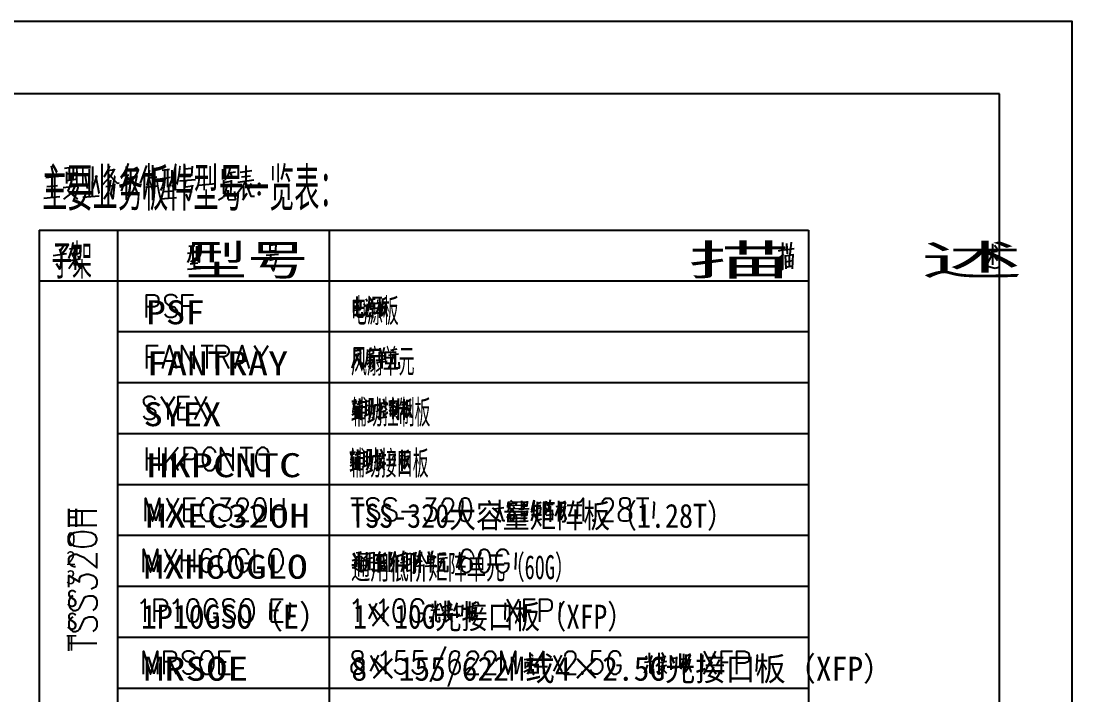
# Model space of a CAD drawing. Header units: metres. Extents: x 17 to 1264, y 17 to 859.
# Drawn here: x 797.7 to 1207.4, y 596 to 858.8 of the extents above; entities that cross this region are included whole.
import ezdxf

# ---------------------------------------------------------------- set-up
doc = ezdxf.new("R2010")
doc.units = ezdxf.units.M
for name, color, linetype in [('LINES', 7, 'Continuous'), ('POLYLINES', 4, 'Continuous'), ('RECTS', 7, 'Continuous'), ('TEXTS', 3, 'Continuous')]:
    doc.layers.add(name, color=color, linetype=linetype)

msp = doc.modelspace()

# ---------------------------------------------------------------- linework, layer by layer
at = {"layer": 'LINES'}
for p, q in [((1179.14, 830.45), (87.76, 830.45)), ((1179.14, 45.22), (1179.14, 830.45)), ((809.42, 802.37), (810.14, 799.49)), ((814.6, 801.5), (819.93, 802.22)), ((815.47, 800.06), (815.47, 795.46)), ((815.47, 799.2), (819.35, 799.63)), ((816.62, 796.75), (816.62, 801.65)), ((818.06, 801.79), (817.91, 796.9)), ((819.5, 800.21), (819.21, 797.04)), ((824.25, 801.07), (824.25, 790.56)), ((825.55, 790.7), (825.69, 802.08)), ((831.59, 800.5), (834.04, 800.93)), ((838.65, 802.08), (838.65, 789.12)), ((840.38, 800.35), (843.11, 801.79)), ((846.57, 802.51), (844.12, 795.6)), ((845.71, 799.63), (845.71, 789.41)), ((849.02, 802.66), (849.02, 788.98)), ((852.76, 800.64), (855.64, 801.07)), ((854.78, 800.93), (854.78, 794.02)), ((856.51, 800.64), (856.51, 795.6)), ((861.4, 802.51), (861.4, 797.76)), ((861.4, 801.22), (864.28, 801.5)), ((864.43, 802.22), (864.14, 798.62)), ((876.23, 801.07), (876.23, 797.04)), ((877.39, 796.75), (877.39, 801.79)), ((878.68, 799.63), (881.27, 800.06)), ((879.26, 799.78), (879.98, 797.62)), ((883.15, 799.92), (887.75, 800.5)), ((885.31, 802.51), (885.31, 796.46)), ((807.4, 797.76), (812.3, 798.34)), ((809.85, 789.98), (809.85, 798.05)), ((819.35, 797.04), (815.47, 796.46)), ((817.34, 796.32), (815.9, 792.43)), ((822.67, 798.34), (823.53, 793.58)), ((825.69, 793.58), (827.42, 798.62)), ((830.73, 794.3), (834.04, 794.88)), ((838.65, 798.19), (836.78, 792.43)), ((839.8, 798.77), (837.21, 798.34)), ((838.65, 796.9), (839.8, 795.17)), ((840.81, 797.9), (842.68, 798.34)), ((847.58, 797.62), (850.6, 798.05)), ((851.9, 797.33), (855.93, 797.9)), ((855.21, 795.02), (855.21, 789.84)), ((859.53, 796.46), (865.72, 797.04)), ((864.43, 798.62), (861.4, 798.34)), ((861.83, 796.61), (861.4, 794.02)), ((867.02, 794.88), (873.64, 795.46)), ((876.67, 796.75), (876.67, 791.42)), ((876.67, 795.89), (879.55, 796.32)), ((879.69, 796.75), (879.4, 791.42)), ((888.47, 796.75), (882.28, 795.89)), ((883.72, 798.05), (887.18, 798.48)), ((887.47, 795.46), (886.31, 793.3)), ((890.49, 795.02), (890.49, 795.17)), ((890.49, 795.02), (890.49, 794.88)), ((811.87, 794.59), (807.83, 794.16)), ((814.17, 793.87), (820.79, 794.74)), ((817.19, 791.57), (814.31, 789.41)), ((815.9, 792.58), (819.79, 789.41)), ((818.63, 794.45), (817.34, 791.57)), ((846.43, 794.02), (851.03, 794.59)), ((853.48, 792.29), (856.94, 792.58)), ((864.43, 794.45), (861.11, 793.87)), ((877.24, 791.57), (876.52, 790.13)), ((877.24, 791.42), (878.11, 794.59)), ((884.15, 789.12), (885.88, 791.71)), ((884.44, 794.45), (884.44, 789.41)), ((890.49, 791.71), (890.49, 791.86)), ((890.49, 791.71), (890.49, 791.57)), ((806.54, 789.7), (812.87, 790.42)), ((821.8, 790.13), (828.14, 790.7)), ((852.04, 789.55), (858.38, 789.98)), ((876.52, 789.98), (874.65, 788.98)), ((804.81, 777.31), (835.34, 777.31)), ((804.81, 777.31), (804.81, 341.86)), ((835.34, 777.31), (924.04, 777.31)), ((835.34, 777.31), (835.34, 757.58)), ((917.85, 777.31), (917.85, 757.58)), ((924.04, 777.31), (1104.76, 777.31)), ((1104.76, 777.31), (1104.76, 341.86)), ((811.29, 771.12), (814.46, 771.55)), ((814.6, 771.84), (813.02, 769.1)), ((817.91, 772.42), (817.48, 769.97)), ((819.35, 770.83), (819.35, 767.38)), ((819.35, 770.11), (820.65, 770.4)), ((820.79, 770.69), (820.65, 768.24)), ((863.13, 770.98), (865.43, 771.26)), ((864.71, 771.26), (864.71, 765.65)), ((866.15, 770.98), (866.15, 766.94)), ((894.67, 772.42), (894.67, 768.67)), ((894.67, 771.41), (896.97, 771.7)), ((897.11, 772.13), (896.97, 769.25)), ((1096.55, 768.1), (1096.27, 772.13)), ((1097.99, 772.56), (1097.42, 767.95)), ((1172.87, 771.12), (1173.88, 769.97)), ((1176.47, 771.98), (1176.47, 763.78)), ((1177.19, 771.41), (1178.2, 770.11)), ((815.47, 768.1), (810.28, 767.23)), ((816.62, 769.97), (818.63, 770.26)), ((818.78, 767.38), (818.78, 761.76)), ((820.79, 768.24), (819.35, 767.95)), ((862.55, 768.24), (865.72, 768.67)), ((865.15, 766.51), (865.15, 762.34)), ((893.23, 767.52), (898.12, 767.95)), ((897.11, 769.25), (894.67, 769.1)), ((895.1, 767.66), (894.67, 765.65)), ((1095.11, 769.54), (1092.95, 769.1)), ((1092.95, 766.08), (1095.11, 767.95)), ((1095.4, 769.54), (1099.15, 770.11)), ((1098.71, 767.66), (1095.55, 767.09)), ((1095.55, 767.52), (1095.83, 762.19)), ((1097.13, 767.38), (1097.13, 763.2)), ((1098.43, 762.19), (1098.71, 767.95)), ((1172.15, 767.52), (1173.88, 767.81)), ((1176.47, 768.1), (1174.46, 764.5)), ((1174.89, 768.53), (1178.35, 769.1)), ((1176.47, 768.1), (1178.35, 765.5)), ((818.78, 765.79), (816.33, 762.19)), ((816.76, 765.5), (820.94, 766.08)), ((862.55, 762.05), (867.74, 762.48)), ((863.71, 764.21), (866.59, 764.5)), ((897.11, 766.08), (894.52, 765.5)), ((1095.69, 764.93), (1098.57, 765.5)), ((1095.83, 762.91), (1098.43, 763.34)), ((1177.48, 762.48), (1178.78, 762.91)), ((804.81, 757.58), (835.34, 757.58)), ((835.34, 757.58), (924.04, 757.58)), ((835.34, 757.58), (835.34, 757.58)), ((835.34, 757.58), (835.34, 717.84)), ((835.34, 757.58), (835.34, 737.71)), ((917.85, 757.58), (917.85, 757.58)), ((917.85, 757.58), (917.85, 717.84)), ((917.85, 757.58), (917.85, 737.71)), ((924.04, 757.58), (1104.76, 757.58)), ((927.35, 749.95), (927.35, 745.2)), ((930.23, 749.81), (929.95, 746.21)), ((932.11, 750.53), (932.68, 749.52)), ((933.4, 750.1), (935.71, 750.53)), ((934.55, 750.1), (934.41, 748.8)), ((937.43, 751.1), (937.43, 743.04)), ((938.59, 750.1), (940.17, 750.96)), ((860.54, 747.79), (863.27, 747.79)), ((927.35, 749.09), (930.23, 749.52)), ((930.09, 746.21), (927.35, 745.92)), ((927.79, 747.65), (929.51, 747.94)), ((931.39, 748.66), (932.11, 747.5)), ((932.11, 744.05), (932.83, 748.51)), ((932.11, 744.05), (932.83, 748.08)), ((933.98, 749.09), (933.98, 746.21)), ((933.98, 748.51), (935.27, 748.8)), ((933.98, 747.5), (934.99, 747.79)), ((935.27, 746.78), (933.98, 746.5)), ((935.42, 749.09), (935.27, 746.78)), ((937.43, 748.66), (936.28, 745.06)), ((938.15, 749.09), (936.57, 748.8)), ((937.43, 747.79), (938.15, 746.78)), ((938.87, 748.51), (940.03, 748.8)), ((931.53, 744.91), (932.11, 744.34)), ((932.39, 743.33), (932.97, 745.63)), ((933.98, 745.34), (933.11, 743.33)), ((935.85, 744.34), (935.13, 745.34)), ((835.34, 737.71), (924.04, 737.71)), ((924.04, 737.71), (1104.76, 737.71)), ((867.88, 732.24), (872.63, 732.24)), ((870.19, 732.24), (870.19, 723.31)), ((927.64, 730.22), (929.95, 730.51)), ((932.83, 730.08), (934.99, 730.51)), ((933.83, 731.52), (934.12, 730.66)), ((934.99, 730.66), (934.99, 729.22)), ((937.29, 729.79), (937.29, 726.48)), ((939.59, 729.5), (937.29, 729.36)), ((937.58, 731.38), (938.01, 729.79)), ((938.44, 723.31), (938.44, 729.36)), ((939.31, 731.52), (938.73, 729.5)), ((939.59, 729.79), (939.45, 727.06)), ((941.9, 730.51), (944.35, 730.94)), ((846.71, 727.92), (849.45, 727.92)), ((853.91, 726.34), (857.37, 726.34)), ((876.38, 727.92), (878.68, 723.31)), ((882.14, 726.34), (885.59, 726.34)), ((891.35, 727.92), (891.35, 723.31)), ((928.07, 729.07), (929.8, 725.04)), ((933.55, 725.76), (932.54, 724.9)), ((932.68, 728.78), (935.13, 729.22)), ((932.97, 727.63), (933.83, 727.78)), ((932.97, 726.77), (933.4, 726.19)), ((935.13, 726.19), (934.27, 725.04)), ((934.41, 727.78), (935.27, 727.92)), ((934.41, 727.06), (934.84, 726.48)), ((936.28, 725.62), (940.46, 726.19)), ((937.29, 726.77), (939.74, 727.06)), ((937.58, 728.21), (939.31, 728.35)), ((941.03, 728.5), (944.92, 729.07)), ((835.34, 717.84), (924.04, 717.84)), ((835.34, 717.84), (835.34, 697.97)), ((917.85, 717.84), (917.85, 697.97)), ((924.04, 717.84), (1104.76, 717.84)), ((865.43, 703.44), (870.19, 712.37)), ((865.43, 712.37), (870.19, 703.44)), ((926.92, 709.49), (928.51, 709.92)), ((927.93, 711.36), (927.21, 707.47)), ((927.93, 708.91), (927.93, 703.44)), ((928.65, 709.49), (930.52, 709.92)), ((929.66, 711.65), (929.66, 704.02)), ((930.23, 711.07), (930.81, 710.06)), ((932.11, 711.07), (932.11, 705.02)), ((932.11, 710.5), (933.4, 710.78)), ((932.11, 708.77), (933.11, 709.06)), ((933.4, 710.93), (933.26, 705.6)), ((933.69, 708.48), (935.56, 708.91)), ((937.72, 709.49), (936.43, 709.06)), ((938.15, 710.06), (938.01, 708.19)), ((940.17, 710.06), (938.15, 709.63)), ((938.87, 711.5), (939.31, 710.21)), ((939.88, 708.77), (940.31, 710.35)), ((942.04, 710.93), (941.61, 708.62)), ((941.9, 709.63), (943.63, 709.92)), ((942.62, 711.65), (942.62, 703.58)), ((944.06, 709.78), (944.06, 705.89)), ((946.94, 709.06), (945.79, 705.31)), ((947.8, 709.34), (946.07, 709.06)), ((946.94, 711.36), (946.94, 703.3)), ((948.09, 710.35), (949.82, 711.36)), ((948.38, 708.77), (949.53, 709.06)), ((854.92, 708.19), (854.92, 703.44)), ((858.95, 708.19), (861.69, 708.19)), ((926.78, 705.31), (928.51, 706.32)), ((927.07, 707.33), (928.51, 707.9)), ((928.79, 708.77), (928.79, 703.73)), ((928.79, 708.48), (930.52, 708.77)), ((929.08, 707.18), (930.23, 707.47)), ((929.23, 706.03), (930.23, 706.32)), ((931.53, 704.74), (933.83, 705.89)), ((932.11, 706.9), (933.11, 707.18)), ((936.28, 706.46), (937.72, 708.19)), ((938.15, 706.46), (939.88, 706.9)), ((939.16, 704.16), (939.16, 706.61)), ((939.31, 708.77), (940.17, 707.04)), ((941.32, 708.19), (943.91, 708.48)), ((941.75, 707.47), (941.75, 704.59)), ((941.75, 706.9), (943.48, 707.18)), ((943.34, 704.59), (942.91, 705.46)), ((943.63, 707.47), (943.34, 704.59)), ((946.94, 708.19), (947.66, 707.18)), ((858.95, 703.44), (863.42, 703.44)), ((940.31, 704.3), (937.72, 704.02)), ((835.34, 697.97), (924.04, 697.97)), ((835.34, 697.97), (835.34, 678.1)), ((917.85, 697.97), (917.85, 678.1)), ((924.04, 697.97), (1104.76, 697.97)), ((846.71, 683.57), (846.71, 692.5)), ((851.47, 692.5), (851.47, 683.57)), ((854.2, 683.57), (854.2, 692.5)), ((858.95, 692.5), (854.2, 686.59)), ((883.15, 692.5), (887.9, 692.5)), ((885.45, 692.5), (885.45, 683.57)), ((855.93, 688.75), (858.95, 683.57)), ((926.06, 689.76), (927.64, 690.05)), ((927.07, 691.63), (926.35, 687.6)), ((927.07, 689.04), (927.07, 683.71)), ((927.93, 689.62), (929.66, 690.05)), ((928.07, 688.9), (928.07, 683.86)), ((928.07, 688.61), (929.66, 688.9)), ((928.94, 691.78), (928.94, 684.14)), ((929.51, 691.34), (929.95, 690.19)), ((931.39, 691.2), (931.39, 685.3)), ((931.39, 690.62), (932.54, 690.91)), ((931.39, 688.9), (932.25, 689.18)), ((932.54, 691.06), (932.54, 685.73)), ((932.97, 688.61), (934.84, 689.04)), ((937, 689.76), (935.56, 689.18)), ((939.45, 688.46), (937.15, 687.89)), ((937.29, 690.05), (939.31, 690.48)), ((938.01, 688.61), (937.72, 689.76)), ((937.87, 691.92), (938.44, 690.48)), ((938.73, 690.34), (938.59, 688.32)), ((941.18, 690.19), (941.32, 685.3)), ((941.18, 689.62), (943.48, 689.9)), ((943.34, 686.16), (943.63, 690.19)), ((946.22, 689.18), (945.07, 685.58)), ((946.94, 689.47), (945.35, 689.18)), ((946.22, 691.63), (946.22, 683.42)), ((947.23, 690.48), (948.95, 691.49)), ((947.51, 688.9), (948.67, 689.18)), ((846.71, 688.32), (851.47, 688.32)), ((926.06, 685.44), (927.79, 686.45)), ((926.35, 687.46), (927.64, 688.03)), ((928.36, 687.31), (929.37, 687.6)), ((928.36, 686.3), (929.37, 686.45)), ((930.67, 684.86), (933.11, 686.02)), ((931.39, 687.17), (932.25, 687.31)), ((935.56, 686.59), (937, 688.32)), ((936.86, 686.45), (939.59, 687.02)), ((938.15, 688.18), (937.58, 685.58)), ((938.3, 685.15), (937.58, 685.58)), ((938.3, 685.15), (939.45, 683.86)), ((938.73, 686.88), (938.44, 685.01)), ((941.32, 685.87), (943.48, 686.16)), ((946.22, 688.32), (946.94, 687.31)), ((835.34, 678.1), (924.04, 678.1)), ((835.34, 678.1), (835.34, 658.37)), ((917.85, 678.1), (917.85, 658.37)), ((924.04, 678.1), (1104.76, 678.1)), ((854.49, 663.84), (859.24, 672.77)), ((854.49, 672.77), (859.24, 663.84)), ((895.24, 663.84), (895.24, 672.77)), ((899.99, 672.77), (899.99, 663.84)), ((926.35, 672.77), (931.1, 672.77)), ((928.79, 672.77), (928.79, 663.84)), ((984.23, 672.19), (984.09, 668.74)), ((988.55, 672.05), (989.13, 671.33)), ((997.63, 672.05), (996.76, 668.16)), ((1003.96, 672.19), (1003.1, 667.87)), ((1037.66, 672.77), (1042.41, 672.77)), ((1039.96, 672.77), (1039.96, 663.84)), ((816.33, 667.87), (827.27, 667.87)), ((821.51, 662.11), (821.51, 667.87)), ((861.26, 668.45), (863.99, 668.45)), ((895.24, 668.45), (899.99, 668.45)), ((985.96, 669.02), (982.36, 668.45)), ((987.55, 671.04), (987.4, 669.17)), ((988.41, 669.6), (987.4, 667.58)), ((987.55, 670.46), (990.71, 670.9)), ((989.56, 669.6), (990.14, 668.45)), ((990.86, 671.18), (990.43, 669.74)), ((991.72, 668.45), (995.75, 668.74)), ((992.87, 671.76), (992.87, 669.02)), ((992.87, 671.18), (995.03, 671.33)), ((992.87, 670.32), (994.75, 670.46)), ((995.03, 669.6), (992.87, 669.46)), ((992.87, 668.02), (992.87, 665.57)), ((995.03, 671.62), (994.89, 669.6)), ((995.03, 668.02), (994.89, 666)), ((998.49, 668.02), (996.47, 667.3)), ((997.05, 669.46), (998.49, 669.89)), ((998.92, 671.33), (998.92, 664.27)), ((998.92, 670.75), (1000.51, 671.18)), ((998.92, 668.74), (1000.07, 669.02)), ((1000.22, 669.31), (1000.07, 667.01)), ((1001.51, 671.47), (1001.51, 663.84)), ((1001.51, 671.18), (1002.38, 671.33)), ((1002.67, 670.03), (1005.11, 670.46)), ((1002.95, 667.73), (1004.97, 668.16)), ((1003.96, 669.6), (1003.96, 663.55)), ((1007.27, 669.31), (1005.98, 665.71)), ((1007.99, 669.74), (1006.27, 669.46)), ((1007.27, 671.76), (1007.27, 663.7)), ((1007.27, 668.45), (1007.85, 667.44)), ((1008.28, 670.75), (1010.01, 671.62)), ((1008.57, 669.17), (1009.72, 669.46)), ((861.26, 663.84), (865.72, 663.84)), ((946.07, 667.58), (952.27, 667.58)), ((988.27, 666.14), (988.41, 663.55)), ((988.41, 665.86), (989.85, 666.14)), ((989.85, 664.27), (988.41, 664.13)), ((989.85, 666.29), (989.71, 664.27)), ((992.01, 663.84), (995.47, 663.98)), ((992.59, 664.85), (995.03, 665.14)), ((992.87, 667.58), (995.03, 667.73)), ((995.03, 666), (992.87, 665.86)), ((993.16, 666.72), (994.6, 666.86)), ((993.88, 667.73), (993.88, 663.98)), ((997.48, 666.72), (998.49, 665.14)), ((998.78, 664.13), (1000.65, 664.7)), ((998.92, 666.72), (1000.22, 667.01)), ((1002.38, 666.14), (1005.4, 666.58)), ((827.27, 662.11), (816.33, 662.11)), ((835.34, 658.37), (924.04, 658.37)), ((835.34, 658.37), (835.34, 638.5)), ((917.85, 658.37), (917.85, 638.5)), ((924.04, 658.37), (1104.76, 658.37)), ((853.63, 643.97), (858.38, 652.9)), ((853.63, 652.9), (858.38, 643.97)), ((860.39, 643.97), (860.39, 652.9)), ((865.15, 652.9), (865.15, 643.97)), ((927.35, 651.46), (927.79, 650.16)), ((928.51, 651.46), (929.95, 651.74)), ((930.23, 652.03), (929.37, 650.45)), ((932.54, 651.17), (935.27, 651.6)), ((937.58, 652.03), (936.14, 648.29)), ((939.74, 651.46), (938.01, 650.02)), ((941.18, 651.89), (941.18, 644.11)), ((941.18, 651.17), (942.04, 651.46)), ((946.79, 652.18), (946.07, 648.29)), ((948.09, 651.46), (948.09, 644.4)), ((950.83, 651.6), (950.83, 643.82)), ((950.83, 651.17), (951.55, 651.46)), ((953.13, 652.32), (952.27, 648)), ((956.44, 652.03), (957.02, 650.45)), ((958.17, 652.18), (957.59, 650.16)), ((960.76, 651.17), (963.21, 651.46)), ((860.39, 648.58), (865.15, 648.58)), ((926.78, 648.43), (927.93, 648.86)), ((928.51, 649.73), (930.38, 650.16)), ((928.51, 650.16), (928.51, 645.84)), ((928.94, 648.58), (929.8, 648.72)), ((928.94, 647.28), (929.95, 647.57)), ((929.08, 650.88), (929.51, 650.02)), ((929.37, 649.87), (929.37, 645.7)), ((932.83, 649.15), (934.84, 649.58)), ((934.84, 647.71), (932.83, 647.57)), ((933.69, 644.69), (933.69, 651.17)), ((937, 650.45), (937, 643.82)), ((938.01, 645.12), (938.01, 650.74)), ((938.01, 648), (940.17, 648.72)), ((938.87, 650.74), (939.02, 648.29)), ((939.02, 648.29), (939.31, 646.85)), ((943.91, 649.15), (943.91, 643.82)), ((947.66, 648.14), (945.64, 647.42)), ((946.36, 649.58), (947.66, 650.02)), ((948.09, 650.88), (949.67, 651.31)), ((948.09, 648.86), (949.39, 649.15)), ((949.39, 649.44), (949.39, 647.14)), ((951.83, 650.16), (954.28, 650.59)), ((952.12, 647.86), (954.14, 648.29)), ((953.13, 649.58), (953.13, 643.68)), ((956.3, 650.45), (956.3, 647.14)), ((958.46, 650.16), (956.3, 649.87)), ((956.3, 647.42), (958.6, 647.71)), ((956.59, 648.86), (958.17, 649.01)), ((957.45, 643.82), (957.45, 650.02)), ((958.6, 650.45), (958.46, 647.71)), ((960.04, 649.15), (963.93, 649.58)), ((930.52, 644.11), (930.95, 644.4)), ((937.87, 644.69), (938.87, 646.7)), ((938.73, 645.55), (939.31, 644.54)), ((939.74, 645.12), (939.31, 646.85)), ((939.74, 645.12), (940.31, 644.11)), ((940.31, 644.11), (940.31, 646.56)), ((946.79, 646.85), (947.66, 645.26)), ((947.95, 644.26), (949.82, 644.83)), ((948.09, 646.7), (949.53, 647.14)), ((951.55, 646.27), (954.57, 646.7)), ((955.29, 646.27), (959.47, 646.7)), ((835.34, 638.5), (924.04, 638.5)), ((835.34, 638.5), (835.34, 618.62)), ((917.85, 638.5), (917.85, 618.62)), ((924.04, 638.5), (1104.76, 638.5)), ((933.4, 625.68), (936.43, 631.87)), ((933.4, 631.58), (936.43, 625.39)), ((958.46, 630), (958.17, 631.58)), ((959.18, 632.74), (959.18, 629.14)), ((959.61, 629.57), (960.47, 631.58)), ((963.64, 630.86), (965.8, 631.44)), ((964.22, 632.88), (964.94, 631.44)), ((965.23, 631.3), (964.94, 629.14)), ((967.53, 631.01), (967.67, 626.11)), ((969.69, 627.12), (969.98, 631.15)), ((972.57, 632.45), (972.57, 624.38)), ((973.72, 631.44), (975.31, 632.3)), ((987.11, 624.53), (991.87, 633.46)), ((987.11, 633.46), (991.87, 624.53)), ((895.39, 629.14), (898.12, 629.14)), ((961.05, 629.42), (957.45, 628.99)), ((963.35, 630.58), (961.91, 630.14)), ((961.91, 627.55), (963.35, 629.14)), ((963.35, 627.41), (966.09, 627.84)), ((965.95, 629.42), (963.64, 628.85)), ((964.36, 629.42), (964.07, 630.58)), ((964.51, 628.99), (964.07, 626.54)), ((965.23, 627.7), (964.79, 625.97)), ((967.53, 630.58), (969.98, 630.72)), ((967.67, 630.58), (969.98, 630.72)), ((967.67, 626.83), (969.98, 627.12)), ((972.57, 630), (971.42, 626.4)), ((973.43, 630.43), (971.71, 630.14)), ((972.57, 629.14), (973.29, 628.13)), ((974.01, 629.86), (975.16, 630.14)), ((993.88, 629.14), (996.62, 629.14)), ((895.39, 624.53), (899.85, 624.53)), ((961.05, 624.67), (960.91, 626.54)), ((964.79, 626.11), (964.07, 626.54)), ((964.79, 626.11), (965.95, 624.67)), ((816.33, 613.3), (816.33, 619.06)), ((816.33, 616.18), (827.27, 616.18)), ((835.34, 618.62), (924.04, 618.62)), ((835.34, 618.62), (835.34, 598.75)), ((917.85, 618.62), (917.85, 598.75)), ((924.04, 618.62), (1104.76, 618.62)), ((963.21, 614.88), (957.16, 601.2)), ((933.98, 605.38), (937.15, 611.57)), ((933.98, 611.42), (937.15, 605.09)), ((996.62, 612.14), (997.19, 611.14)), ((1001.37, 613.15), (1001.37, 604.22)), ((1005.4, 605.38), (1008.57, 611.57)), ((1005.4, 611.42), (1008.57, 605.09)), ((1041.83, 609.84), (1041.4, 611.28)), ((1042.55, 612.43), (1042.55, 608.98)), ((1042.99, 609.26), (1043.71, 611.42)), ((1047.02, 610.56), (1049.03, 611.14)), ((1047.59, 612.58), (1048.17, 611.14)), ((1048.46, 610.99), (1048.31, 608.98)), ((1050.91, 610.85), (1051.05, 605.81)), ((1050.91, 610.27), (1053.21, 610.56)), ((1053.07, 606.82), (1053.35, 610.85)), ((1055.95, 612.14), (1055.95, 604.08)), ((1056.95, 611.14), (1058.68, 612.14)), ((1063.87, 604.22), (1068.62, 613.15)), ((1063.87, 613.15), (1068.62, 604.22)), ((855.93, 608.98), (858.23, 604.22)), ((874.94, 608.98), (877.67, 608.98)), ((993.88, 609.84), (997.34, 610.42)), ((994.31, 608.98), (994.31, 606.38)), ((994.31, 608.69), (995.32, 608.83)), ((995.47, 607.1), (994.31, 606.96)), ((995.47, 608.98), (995.32, 607.1)), ((1044.28, 609.12), (1040.83, 608.69)), ((1040.83, 604.58), (1042.05, 607.75)), ((1046.73, 610.27), (1045.29, 609.84)), ((1045.29, 607.25), (1046.73, 608.98)), ((1046.59, 607.1), (1049.47, 607.68)), ((1049.32, 609.12), (1047.02, 608.54)), ((1047.74, 609.26), (1047.45, 610.27)), ((1047.88, 608.69), (1047.45, 606.24)), ((1048.46, 607.39), (1048.17, 605.66)), ((1051.05, 606.53), (1053.21, 606.82)), ((1055.95, 609.84), (1054.79, 606.1)), ((1056.67, 610.13), (1055.08, 609.84)), ((1055.95, 608.98), (1056.67, 607.97)), ((1057.24, 609.55), (1058.54, 609.84)), ((1070.78, 608.83), (1073.37, 608.83)), ((874.94, 604.22), (879.4, 604.22)), ((993.74, 605.09), (995.75, 606.1)), ((1044.43, 604.37), (1044.28, 606.24)), ((1048.03, 605.81), (1047.45, 606.24)), ((1048.03, 605.81), (1049.32, 604.51)), ((835.34, 598.75), (924.04, 598.75)), ((835.34, 598.75), (835.34, 578.88)), ((917.85, 598.75), (917.85, 578.88)), ((924.04, 598.75), (1104.76, 598.75))]:
    msp.add_line(p, q, dxfattribs=at)
at = {"layer": 'POLYLINES'}
for points in [[(834.19, 801.22), (832.6, 798.34), (829.29, 794.88)], [(832.17, 802.37), (831.31, 800.21), (830.01, 797.9)], [(831.59, 799.34), (835.19, 795.6), (835.91, 795.74)], [(840.38, 801.36), (840.23, 795.02), (839.51, 790.56)], [(847.72, 800.64), (847.43, 797.62), (846.71, 794.88)], [(853.63, 800.64), (853.63, 797.62), (852.91, 794.45), (852.04, 792.72)], [(857.8, 802.08), (857.8, 793.01), (856.65, 794.88)], [(879.26, 801.79), (878.68, 799.63), (877.96, 797.62)], [(832.6, 796.75), (832.03, 793.15), (831.31, 791.42), (830.01, 789.41)], [(834.19, 795.31), (833.47, 789.55), (832.6, 792)], [(842.83, 798.62), (841.96, 794.16), (841.24, 792.43), (839.8, 790.13)], [(841.1, 796.75), (843.26, 790.99), (843.83, 790.99)], [(864.57, 794.88), (863.13, 788.83), (862.12, 791.28)], [(885.16, 796.32), (883.87, 794.02), (881.85, 791.28)], [(885.16, 795.89), (887.32, 790.56), (888.76, 790.56)], [(891.01, 795.07), (890.54, 795.66), (890.07, 795.07)], [(890.07, 795.07), (890.54, 794.48), (891.01, 795.07)], [(890.9, 795.07), (890.54, 795.51), (890.19, 795.07)], [(890.19, 795.07), (890.54, 794.63), (890.9, 795.07)], [(890.78, 795.07), (890.54, 795.37), (890.31, 795.07)], [(890.31, 795.07), (890.54, 794.77), (890.78, 795.07)], [(878.39, 792.86), (878.39, 789.55), (878.68, 789.12), (881.27, 789.26), (881.13, 792.29)], [(891.01, 791.67), (890.54, 792.26), (890.07, 791.67)], [(890.07, 791.67), (890.54, 791.08), (891.01, 791.67)], [(890.9, 791.67), (890.54, 792.12), (890.19, 791.67)], [(890.19, 791.67), (890.54, 791.23), (890.9, 791.67)], [(890.78, 791.67), (890.54, 791.97), (890.31, 791.67)], [(890.31, 791.67), (890.54, 791.38), (890.78, 791.67)], [(818.78, 770.69), (818.06, 767.09), (817.63, 768.38)], [(863.85, 770.98), (863.85, 768.53), (863.27, 766.08), (862.55, 764.64)], [(867.16, 771.98), (867.16, 764.78), (866.3, 766.37)], [(1094.54, 772.42), (1094.54, 761.9), (1093.39, 763.49)], [(812.73, 769.97), (813.31, 767.81), (813.31, 765.07), (812.87, 762.05), (811.58, 764.21)], [(817.48, 769.97), (816.91, 768.1), (816.19, 766.22)], [(897.26, 766.37), (896.11, 761.47), (895.24, 763.34)], [(1174.03, 768.1), (1173.45, 766.22), (1173.74, 765.5), (1173.74, 764.93), (1173.45, 763.49)], [(818.92, 765.79), (820.51, 762.62), (821.23, 762.62)], [(1172.15, 763.49), (1174.03, 763.34), (1177.48, 762.48)], [(846.57, 743.18), (846.57, 752.11), (849.74, 752.11), (850.75, 751.68), (851.03, 751.25), (851.32, 750.38), (851.32, 749.09), (851.03, 748.22), (850.75, 747.79), (849.74, 747.36), (846.57, 747.36)], [(858.52, 750.82), (857.8, 751.68), (856.79, 752.11), (855.5, 752.11), (854.49, 751.68), (853.77, 750.82), (853.77, 749.95), (854.06, 749.09), (854.49, 748.66), (855.07, 748.22), (857.23, 747.36), (857.8, 746.93), (858.23, 746.5), (858.52, 745.63), (858.52, 744.48), (857.8, 743.62), (856.79, 743.18), (855.5, 743.18), (854.49, 743.62), (853.77, 744.48)], [(860.54, 743.18), (860.54, 752.11), (865, 752.11)], [(928.65, 751.39), (928.65, 744.34), (928.79, 743.9), (928.94, 743.62), (929.23, 743.33), (930.95, 743.47), (930.67, 745.34)], [(933.4, 750.96), (933.26, 747.79), (932.97, 745.63)], [(938.59, 750.67), (938.44, 746.78), (938.01, 743.9)], [(934.7, 746.5), (934.7, 743.04), (934.12, 744.05)], [(940.03, 748.94), (939.59, 746.21), (939.16, 745.06), (938.15, 743.62)], [(939.02, 747.79), (940.31, 744.05), (940.75, 744.05)], [(846.71, 723.31), (846.71, 732.24), (851.18, 732.24)], [(852.91, 723.31), (855.64, 732.24), (858.38, 723.31)], [(860.39, 723.31), (860.39, 732.24), (865.15, 723.31), (865.15, 732.24)], [(873.93, 723.31), (873.93, 732.24), (877.1, 732.24), (878.11, 731.81), (878.39, 731.38), (878.68, 730.51), (878.68, 729.65), (878.39, 728.78), (878.11, 728.35), (877.1, 727.92), (873.93, 727.92)], [(881.13, 723.31), (883.87, 732.24), (886.6, 723.31)], [(888.62, 732.24), (891.35, 727.92), (894.09, 732.24)], [(927.64, 731.23), (927.64, 726.77), (927.35, 725.62), (926.63, 723.46)], [(927.5, 724.61), (928.79, 727.2), (929.37, 729.5)], [(929.95, 731.09), (929.95, 726.62), (930.23, 725.04), (930.95, 723.31), (930.95, 725.62)], [(932.83, 730.8), (932.68, 728.5), (932.39, 726.19), (931.67, 723.74)], [(933.83, 727.92), (933.83, 723.31), (933.26, 724.46)], [(935.27, 728.21), (935.27, 723.31), (934.7, 724.32)], [(942.62, 728.5), (942.33, 726.05), (940.89, 723.31)], [(943.48, 728.64), (943.48, 723.89), (943.63, 723.6), (945.21, 723.6), (945.07, 725.76)], [(850.17, 711.07), (849.45, 711.94), (848.44, 712.37), (847.15, 712.37), (846.14, 711.94), (845.42, 711.07), (845.42, 710.21), (845.71, 709.49), (846.14, 709.06), (846.71, 708.62), (848.73, 707.76), (849.45, 707.33), (849.88, 706.9), (850.17, 706.03), (850.17, 704.74), (849.45, 703.87), (848.44, 703.44), (847.15, 703.44), (846.14, 703.87), (845.42, 704.74)], [(852.19, 712.37), (854.92, 708.19), (857.66, 712.37)], [(858.95, 703.44), (858.95, 712.37), (863.42, 712.37)], [(930.52, 709.06), (930.38, 703.44), (930.09, 704.3)], [(934.55, 711.65), (934.41, 708.77), (934.12, 705.89), (933.26, 703.44)], [(934.55, 704.45), (935.13, 703.58), (935.71, 709.06)], [(937.43, 711.65), (937.43, 703.44), (936.71, 704.59)], [(937.87, 706.9), (938.73, 708.34), (938.87, 708.91)], [(944.78, 711.65), (944.78, 704.3), (944.78, 703.44), (944.06, 704.74)], [(948.09, 711.07), (947.95, 707.04), (947.51, 704.16)], [(949.67, 709.2), (949.1, 706.46), (948.67, 705.31), (947.8, 704.02)], [(948.52, 708.05), (949.96, 704.45), (950.25, 704.45)], [(861.4, 683.57), (861.4, 692.5), (864.43, 692.5), (865.43, 692.06), (865.72, 691.63), (866.15, 690.91), (866.15, 689.62), (865.72, 688.75), (865.43, 688.32), (864.43, 687.89), (861.4, 687.89)], [(873.64, 690.48), (873.21, 691.34), (872.63, 692.06), (871.91, 692.5), (870.47, 692.5), (869.9, 692.06), (869.18, 691.34), (868.89, 690.48), (868.46, 689.18), (868.46, 687.02), (868.89, 685.73), (869.18, 684.86), (869.9, 684), (870.47, 683.57), (871.91, 683.57), (872.63, 684), (873.21, 684.86), (873.64, 685.73)], [(875.66, 683.57), (875.66, 692.5), (880.41, 683.57), (880.41, 692.5)], [(894.38, 690.48), (893.95, 691.34), (893.37, 692.06), (892.65, 692.5), (891.35, 692.5), (890.63, 692.06), (889.91, 691.34), (889.63, 690.48), (889.19, 689.18), (889.19, 687.02), (889.63, 685.73), (889.91, 684.86), (890.63, 684), (891.35, 683.57), (892.65, 683.57), (893.37, 684), (893.95, 684.86), (894.38, 685.73)], [(929.66, 689.18), (929.66, 683.71), (929.23, 684.43)], [(933.83, 691.78), (933.69, 688.9), (933.4, 686.02), (932.39, 683.71)], [(933.83, 684.58), (934.27, 683.71), (934.84, 689.18)], [(936.57, 691.78), (936.57, 683.57), (935.99, 684.72)], [(947.23, 691.2), (947.23, 687.17), (946.79, 684.29)], [(948.81, 689.47), (948.23, 686.59), (947.8, 685.58), (946.94, 684.14)], [(936.86, 683.57), (937.87, 684.43), (938.44, 685.01)], [(947.66, 688.18), (949.1, 684.58), (949.39, 684.58)], [(846.28, 663.84), (846.28, 672.77), (849.02, 663.84), (851.75, 672.77), (851.75, 663.84)], [(861.26, 663.84), (861.26, 672.77), (865.72, 672.77)], [(872.78, 670.61), (872.49, 671.47), (871.77, 672.34), (871.19, 672.77), (869.75, 672.77), (869.18, 672.34), (868.46, 671.47), (868.03, 670.61), (867.74, 669.31), (867.74, 667.15), (868.03, 665.86), (868.46, 664.99), (869.18, 664.27), (869.75, 663.84), (871.19, 663.84), (871.77, 664.27), (872.49, 664.99), (872.78, 665.86)], [(875.51, 672.77), (879.26, 672.77), (877.24, 669.31), (878.25, 669.31), (878.97, 668.88), (879.26, 668.45), (879.69, 667.15), (879.69, 666.29), (879.26, 664.99), (878.68, 664.27), (877.67, 663.84), (876.52, 663.84), (875.51, 664.27), (875.23, 664.7), (874.94, 665.42)], [(881.99, 670.61), (881.99, 671.04), (882.43, 671.9), (882.71, 672.34), (883.43, 672.77), (884.73, 672.77), (885.45, 672.34), (885.74, 671.9), (886.17, 671.04), (886.17, 670.18), (885.74, 669.31), (885.16, 668.02), (881.71, 663.84), (886.46, 663.84)], [(890.49, 672.77), (889.48, 672.34), (888.91, 671.04), (888.47, 668.88), (888.47, 667.58), (888.91, 665.42), (889.48, 664.27), (890.49, 663.84), (891.21, 663.84), (892.22, 664.27), (892.94, 665.42), (893.23, 667.58), (893.23, 668.88), (892.94, 671.04), (892.22, 672.34), (891.21, 672.77), (890.49, 672.77)], [(937.29, 671.47), (936.57, 672.34), (935.56, 672.77), (934.27, 672.77), (933.26, 672.34), (932.54, 671.47), (932.54, 670.61), (932.83, 669.74), (933.26, 669.31), (933.83, 668.88), (935.85, 668.02), (936.57, 667.58), (937, 667.15), (937.29, 666.29), (937.29, 664.99), (936.57, 664.13), (935.56, 663.84), (934.27, 663.84), (933.26, 664.13), (932.54, 664.99)], [(944.06, 671.47), (943.34, 672.34), (942.33, 672.77), (941.03, 672.77), (940.03, 672.34), (939.31, 671.47), (939.31, 670.61), (939.59, 669.74), (940.03, 669.31), (940.75, 668.88), (942.76, 668.02), (943.34, 667.58), (943.77, 667.15), (944.06, 666.29), (944.06, 664.99), (943.34, 664.13), (942.33, 663.84), (941.03, 663.84), (940.03, 664.13), (939.31, 664.99)], [(955.58, 672.77), (959.32, 672.77), (957.31, 669.31), (958.31, 669.31), (959.03, 668.88), (959.32, 668.45), (959.75, 667.15), (959.75, 666.29), (959.32, 664.99), (958.75, 664.13), (957.74, 663.84), (956.73, 663.84), (955.58, 664.13), (955.29, 664.56), (955, 665.42)], [(962.06, 670.61), (962.06, 671.04), (962.49, 671.9), (962.78, 672.34), (963.5, 672.77), (964.79, 672.77), (965.51, 672.34), (965.8, 671.9), (966.23, 671.04), (966.23, 670.18), (965.8, 669.31), (965.23, 668.02), (961.77, 663.84), (966.52, 663.84)], [(970.55, 672.77), (969.55, 672.34), (968.97, 671.04), (968.54, 668.88), (968.54, 667.58), (968.97, 665.42), (969.55, 664.13), (970.55, 663.84), (971.27, 663.84), (972.28, 664.13), (973, 665.42), (973.29, 667.58), (973.29, 668.88), (973, 671.04), (972.28, 672.34), (971.27, 672.77), (970.55, 672.77)], [(1015.19, 671.04), (1015.91, 671.47), (1016.92, 672.77), (1016.92, 663.84)], [(1024.41, 670.61), (1024.41, 671.04), (1024.7, 671.9), (1024.99, 672.34), (1025.71, 672.77), (1027.15, 672.77), (1027.72, 672.34), (1028.15, 671.9), (1028.44, 671.04), (1028.44, 670.18), (1028.15, 669.31), (1027.43, 668.02), (1023.98, 663.84), (1028.73, 663.84)], [(1032.47, 672.77), (1031.47, 672.34), (1031.18, 671.47), (1031.18, 670.61), (1031.47, 669.74), (1032.19, 669.31), (1033.48, 668.88), (1034.49, 668.45), (1035.21, 667.58), (1035.64, 666.72), (1035.64, 665.42), (1035.21, 664.56), (1034.92, 664.13), (1033.91, 663.84), (1032.47, 663.84), (1031.47, 664.13), (1031.18, 664.56), (1030.75, 665.42), (1030.75, 666.72), (1031.18, 667.58), (1031.9, 668.45), (1032.91, 668.88), (1034.2, 669.31), (1034.92, 669.74), (1035.21, 670.61), (1035.21, 671.47), (1034.92, 672.34), (1033.91, 672.77), (1032.47, 672.77)], [(984.09, 668.74), (983.8, 667.15), (983.23, 665.28), (982.22, 663.84)], [(984.09, 668.74), (985.53, 664.13), (986.39, 664.13)], [(988.99, 668.88), (988.27, 667.15), (987.11, 665.14)], [(988.99, 668.59), (990.71, 665.71), (991.15, 665.71)], [(997.63, 669.6), (997.48, 666.72), (996.62, 663.98)], [(1002.38, 671.62), (1001.95, 669.46), (1002.38, 668.45), (1002.38, 667.58), (1002.09, 666.43), (1001.8, 667.15)], [(1008.28, 671.33), (1008.14, 667.44), (1007.71, 664.56)], [(1009.87, 669.6), (1009.29, 666.86), (1008.86, 665.71), (1007.99, 664.27)], [(1008.71, 668.45), (1010.15, 664.85), (1010.44, 664.85)], [(1014.65, 671.3), (1014.43, 665.15), (1014.72, 664.79)], [(1044.26, 664.79), (1044.62, 670.94), (1044.34, 671.3)], [(1020.95, 664.56), (1020.67, 664.13), (1020.95, 663.84), (1021.24, 664.13)], [(816.33, 656.35), (816.91, 655.06), (818.49, 654.19), (820.94, 653.76), (822.52, 653.76), (825.11, 654.19), (826.7, 655.06), (827.27, 656.35), (827.27, 657.07), (826.7, 658.37), (825.11, 659.23), (822.52, 659.66), (820.94, 659.66), (818.49, 659.23), (816.91, 658.37), (816.33, 657.07), (816.33, 656.35)], [(845.42, 643.97), (845.42, 652.9), (848.15, 643.97), (850.89, 652.9), (850.89, 643.97)], [(871.91, 651.6), (871.63, 652.46), (870.62, 652.9), (869.9, 652.9), (868.89, 652.46), (868.17, 651.17), (867.88, 649.01), (867.88, 646.85), (868.17, 645.26), (868.89, 644.4), (869.9, 643.97), (870.19, 643.97), (871.19, 644.4), (871.91, 645.26), (872.35, 646.56), (872.35, 646.85), (871.91, 648.14), (871.19, 649.01), (870.19, 649.44), (869.9, 649.44), (868.89, 649.01), (868.17, 648.14), (867.88, 646.85)], [(876.67, 652.9), (875.66, 652.46), (874.94, 651.17), (874.65, 649.01), (874.65, 647.71), (874.94, 645.7), (875.66, 644.4), (876.67, 643.97), (877.39, 643.97), (878.39, 644.4), (879.11, 645.7), (879.4, 647.71), (879.4, 649.01), (879.11, 651.17), (878.39, 652.46), (877.39, 652.9), (876.67, 652.9)], [(886.6, 650.74), (886.17, 651.6), (885.59, 652.46), (884.87, 652.9), (883.43, 652.9), (882.86, 652.46), (882.14, 651.6), (881.85, 650.74), (881.42, 649.44), (881.42, 647.28), (881.85, 646.13), (882.14, 645.26), (882.86, 644.4), (883.43, 643.97), (884.87, 643.97), (885.59, 644.4), (886.17, 645.26), (886.6, 646.13), (886.6, 647.28), (884.87, 647.28)], [(888.62, 652.9), (888.62, 643.97), (892.65, 643.97)], [(896.39, 652.9), (895.67, 652.46), (895.1, 651.6), (894.67, 650.74), (894.38, 649.44), (894.38, 647.28), (894.67, 646.13), (895.1, 645.26), (895.67, 644.4), (896.39, 643.97), (897.83, 643.97), (898.41, 644.4), (899.13, 645.26), (899.42, 646.13), (899.85, 647.28), (899.85, 649.44), (899.42, 650.74), (899.13, 651.6), (898.41, 652.46), (897.83, 652.9), (896.39, 652.9)], [(931.67, 644.54), (932.25, 645.98), (932.54, 648.72), (932.54, 651.74)], [(935.27, 651.74), (935.27, 643.97), (934.41, 645.26)], [(942.19, 651.74), (941.61, 649.58), (942.19, 648.58), (942.19, 647.71), (941.9, 646.42), (941.61, 647.28)], [(943.48, 652.03), (943.05, 650.3), (942.19, 648.29)], [(951.69, 651.74), (951.11, 649.58), (951.69, 648.58), (951.69, 647.71), (951.4, 646.42), (951.11, 647.28)], [(973.29, 651.6), (972.86, 652.32), (971.85, 652.75), (971.13, 652.75), (970.12, 652.32), (969.55, 651.17), (969.11, 649.01), (969.11, 646.85), (969.55, 645.12), (970.12, 644.26), (971.13, 643.82), (971.56, 643.82), (972.57, 644.26), (973.29, 645.12), (973.58, 646.42), (973.58, 646.85), (973.29, 648.14), (972.57, 649.01), (971.56, 649.44), (971.13, 649.44), (970.12, 649.01), (969.55, 648.14), (969.11, 646.85)], [(978.04, 652.75), (977.03, 652.32), (976.31, 651.17), (975.88, 649.01), (975.88, 647.71), (976.31, 645.55), (977.03, 644.26), (978.04, 643.82), (978.62, 643.82), (979.63, 644.26), (980.35, 645.55), (980.78, 647.71), (980.78, 649.01), (980.35, 651.17), (979.63, 652.32), (978.62, 652.75), (978.04, 652.75)], [(987.83, 650.74), (987.55, 651.6), (986.83, 652.32), (986.11, 652.75), (984.81, 652.75), (984.09, 652.32), (983.37, 651.6), (983.08, 650.74), (982.79, 649.44), (982.79, 647.28), (983.08, 645.98), (983.37, 645.12), (984.09, 644.26), (984.81, 643.82), (986.11, 643.82), (986.83, 644.26), (987.55, 645.12), (987.83, 645.98), (987.83, 647.28), (986.11, 647.28)], [(818.92, 645.98), (818.49, 645.98), (817.34, 646.42), (816.91, 646.85), (816.33, 647.57), (816.33, 649.3), (816.91, 650.16), (817.34, 650.45), (818.49, 650.88), (819.5, 650.88), (820.51, 650.45), (822.09, 649.73), (827.27, 645.55), (827.27, 651.31)], [(928.07, 649.15), (927.79, 647.57), (927.93, 646.7), (927.64, 645.55)], [(930.38, 650.3), (930.23, 645.26), (929.66, 646.27)], [(943.05, 648.72), (942.91, 646.42), (942.62, 645.26), (941.9, 643.97)], [(943.34, 651.31), (944.49, 648.29), (945.07, 648.29)], [(946.94, 649.73), (946.79, 646.85), (945.93, 644.11)], [(961.63, 649.15), (961.19, 646.7), (959.9, 643.82)], [(962.35, 649.3), (962.35, 644.54), (962.63, 644.26), (964.07, 644.26), (964.07, 646.42)], [(968.63, 651.41), (968.41, 645.25), (968.7, 644.9)], [(990.42, 644.9), (990.78, 651.05), (990.49, 651.41)], [(926.78, 645.7), (927.64, 645.55), (930.52, 644.11)], [(816.33, 638.06), (816.33, 642.67), (820.51, 640.22), (820.51, 641.38), (820.94, 642.24), (821.51, 642.67), (823.1, 643.1), (824.11, 643.1), (825.69, 642.67), (826.7, 641.81), (827.27, 640.66), (827.27, 639.36), (826.7, 638.06), (826.12, 637.78), (825.11, 637.34)], [(817.91, 634.75), (816.91, 634.03), (816.33, 632.74), (816.33, 631.15), (816.91, 629.86), (817.91, 628.99), (818.92, 628.99), (819.93, 629.42), (820.51, 629.86), (820.94, 630.72), (822.09, 633.17), (822.52, 634.03), (823.1, 634.46), (824.11, 634.75), (825.69, 634.75), (826.7, 634.03), (827.27, 632.74), (827.27, 631.15), (826.7, 629.86), (825.69, 628.99)], [(844.41, 631.73), (844.99, 632.16), (845.99, 633.46), (845.99, 624.53)], [(849.74, 624.53), (849.74, 633.46), (852.91, 633.46), (853.91, 633.02), (854.2, 632.59), (854.63, 631.73), (854.63, 630.43), (854.2, 629.57), (853.91, 629.14), (852.91, 628.7), (849.74, 628.7)], [(856.94, 631.73), (857.66, 632.16), (858.67, 633.46), (858.67, 624.53)], [(864.43, 633.46), (863.42, 633.02), (862.7, 631.73), (862.41, 629.57), (862.41, 628.27), (862.7, 626.11), (863.42, 624.82), (864.43, 624.53), (865.15, 624.53), (866.15, 624.82), (866.87, 626.11), (867.16, 628.27), (867.16, 629.57), (866.87, 631.73), (866.15, 633.02), (865.15, 633.46), (864.43, 633.46)], [(874.36, 631.3), (873.93, 632.16), (873.21, 633.02), (872.63, 633.46), (871.19, 633.46), (870.62, 633.02), (869.9, 632.16), (869.47, 631.3), (869.18, 630), (869.18, 627.84), (869.47, 626.54), (869.9, 625.68), (870.62, 624.82), (871.19, 624.53), (872.63, 624.53), (873.21, 624.82), (873.93, 625.68), (874.36, 626.54), (874.36, 627.84), (872.63, 627.84)], [(881.13, 632.16), (880.41, 633.02), (879.4, 633.46), (878.11, 633.46), (876.95, 633.02), (876.38, 632.16), (876.38, 631.3), (876.67, 630.43), (876.95, 630), (877.67, 629.57), (879.69, 628.7), (880.41, 628.27), (880.7, 627.84), (881.13, 626.98), (881.13, 625.68), (880.41, 624.82), (879.4, 624.53), (878.11, 624.53), (876.95, 624.82), (876.38, 625.68)], [(885.16, 633.46), (884.44, 633.02), (883.87, 632.16), (883.43, 631.3), (883.15, 630), (883.15, 627.84), (883.43, 626.54), (883.87, 625.68), (884.44, 624.82), (885.16, 624.53), (886.6, 624.53), (887.18, 624.82), (887.9, 625.68), (888.19, 626.54), (888.62, 627.84), (888.62, 630), (888.19, 631.3), (887.9, 632.16), (887.18, 633.02), (886.6, 633.46), (885.16, 633.46)], [(894.87, 631.99), (894.65, 625.84), (894.94, 625.48)], [(895.39, 624.53), (895.39, 633.46), (899.85, 633.46)], [(902.37, 625.48), (902.73, 631.63), (902.44, 631.99)], [(927.21, 631.73), (927.79, 632.16), (928.94, 633.46), (928.94, 624.53)], [(937.43, 631.73), (938.01, 632.16), (939.02, 633.46), (939.02, 624.53)], [(944.92, 633.46), (943.91, 633.02), (943.19, 631.73), (942.76, 629.57), (942.76, 628.27), (943.19, 626.11), (943.91, 624.82), (944.92, 624.53), (945.5, 624.53), (946.51, 624.82), (947.23, 626.11), (947.51, 628.27), (947.51, 629.57), (947.23, 631.73), (946.51, 633.02), (945.5, 633.46), (944.92, 633.46)], [(954.71, 631.3), (954.43, 632.16), (953.71, 633.02), (952.99, 633.46), (951.69, 633.46), (950.97, 633.02), (950.25, 632.16), (949.96, 631.3), (949.67, 630), (949.67, 627.84), (949.96, 626.54), (950.25, 625.68), (950.97, 624.82), (951.69, 624.53), (952.99, 624.53), (953.71, 624.82), (954.43, 625.68), (954.71, 626.54), (954.71, 627.84), (952.99, 627.84)], [(963.07, 632.74), (963.07, 624.53), (962.35, 625.68)], [(973.72, 632.02), (973.58, 628.13), (973.15, 625.25)], [(986.52, 631.99), (986.31, 625.84), (986.6, 625.48)], [(993.88, 624.53), (993.88, 633.46), (998.2, 633.46)], [(999.93, 624.53), (999.93, 633.46), (1003.1, 633.46), (1004.11, 633.02), (1004.39, 632.59), (1004.68, 631.73), (1004.68, 630.43), (1004.39, 629.57), (1004.11, 629.14), (1003.1, 628.7), (999.93, 628.7)], [(1007.63, 625.48), (1007.99, 631.63), (1007.71, 631.99)], [(957.16, 624.53), (957.74, 625.25), (958.46, 626.83), (958.89, 629.14)], [(959.47, 629.28), (959.47, 625.1), (959.9, 624.67), (961.05, 624.67)], [(975.16, 630.29), (974.73, 627.55), (974.3, 626.4), (973.43, 624.96)], [(974.15, 629.14), (975.45, 625.54), (975.88, 625.54)], [(817.91, 626.54), (816.91, 625.68), (816.33, 624.53), (816.33, 622.8), (816.91, 621.65), (817.91, 620.78), (818.92, 620.78), (819.93, 621.22), (820.51, 621.65), (820.94, 622.37), (822.09, 624.96), (822.52, 625.68), (823.1, 626.11), (824.11, 626.54), (825.69, 626.54), (826.7, 625.68), (827.27, 624.53), (827.27, 622.8), (826.7, 621.65), (825.69, 620.78)], [(963.35, 624.53), (964.22, 625.39), (964.79, 625.97)], [(845.42, 604.22), (845.42, 613.15), (848.15, 604.22), (850.89, 613.15), (850.89, 604.22)], [(853.48, 604.22), (853.48, 613.15), (856.65, 613.15), (857.66, 612.72), (857.95, 612.29), (858.23, 611.42), (858.23, 610.7), (857.95, 609.84), (857.66, 609.41), (856.65, 608.98), (853.48, 608.98)], [(865.43, 611.86), (864.71, 612.72), (863.71, 613.15), (862.41, 613.15), (861.4, 612.72), (860.68, 611.86), (860.68, 610.99), (860.97, 610.27), (861.4, 609.84), (861.98, 609.41), (864.14, 608.54), (864.71, 608.11), (865.15, 607.68), (865.43, 606.82), (865.43, 605.52), (864.71, 604.66), (863.71, 604.22), (862.41, 604.22), (861.4, 604.66), (860.68, 605.52)], [(869.47, 613.15), (868.89, 612.72), (868.17, 611.86), (867.88, 610.99), (867.45, 609.84), (867.45, 607.68), (867.88, 606.38), (868.17, 605.52), (868.89, 604.66), (869.47, 604.22), (870.91, 604.22), (871.63, 604.66), (872.2, 605.52), (872.63, 606.38), (872.92, 607.68), (872.92, 609.84), (872.63, 610.99), (872.2, 611.86), (871.63, 612.72), (870.91, 613.15), (869.47, 613.15)], [(874.94, 604.22), (874.94, 613.15), (879.4, 613.15)], [(928.22, 613.15), (927.21, 612.72), (926.78, 611.86), (926.78, 610.99), (927.21, 610.13), (927.79, 609.7), (929.23, 609.26), (930.23, 608.83), (930.95, 607.97), (931.24, 607.1), (931.24, 605.95), (930.95, 605.09), (930.52, 604.66), (929.51, 604.22), (928.22, 604.22), (927.21, 604.66), (926.78, 605.09), (926.49, 605.95), (926.49, 607.1), (926.78, 607.97), (927.5, 608.83), (928.51, 609.26), (929.95, 609.7), (930.52, 610.13), (930.95, 610.99), (930.95, 611.86), (930.52, 612.72), (929.51, 613.15), (928.22, 613.15)], [(938.01, 611.42), (938.73, 611.86), (939.74, 613.15), (939.74, 604.22)], [(947.51, 613.15), (944.2, 613.15), (943.77, 609.26), (944.2, 609.7), (945.21, 610.13), (946.22, 610.13), (947.23, 609.7), (947.95, 608.83), (948.23, 607.54), (948.23, 606.67), (947.95, 605.52), (947.23, 604.66), (946.22, 604.22), (945.21, 604.22), (944.2, 604.66), (943.77, 605.09), (943.48, 605.95)], [(954.43, 613.15), (950.97, 613.15), (950.68, 609.26), (950.97, 609.7), (951.98, 610.13), (952.99, 610.13), (953.99, 609.7), (954.71, 608.83), (955, 607.54), (955, 606.67), (954.71, 605.52), (953.99, 604.66), (952.99, 604.22), (951.98, 604.22), (950.97, 604.66), (950.68, 605.09), (950.25, 605.95)], [(968.68, 611.86), (968.39, 612.72), (967.24, 613.15), (966.67, 613.15), (965.66, 612.72), (964.94, 611.42), (964.65, 609.26), (964.65, 607.1), (964.94, 605.52), (965.66, 604.66), (966.67, 604.22), (966.95, 604.22), (967.96, 604.66), (968.68, 605.52), (968.97, 606.67), (968.97, 607.1), (968.68, 608.4), (967.96, 609.26), (966.95, 609.7), (966.67, 609.7), (965.66, 609.26), (964.94, 608.4), (964.65, 607.1)], [(971.71, 610.99), (971.71, 611.42), (972.14, 612.29), (972.43, 612.72), (973.15, 613.15), (974.44, 613.15), (975.16, 612.72), (975.45, 612.29), (975.88, 611.42), (975.88, 610.56), (975.45, 609.7), (974.73, 608.4), (971.42, 604.22), (976.17, 604.22)], [(978.47, 610.99), (978.47, 611.42), (978.91, 612.29), (979.19, 612.72), (979.91, 613.15), (981.21, 613.15), (981.93, 612.72), (982.22, 612.29), (982.65, 611.42), (982.65, 610.56), (982.22, 609.7), (981.64, 608.4), (978.19, 604.22), (982.94, 604.22)], [(984.95, 604.22), (984.95, 613.15), (987.69, 604.22), (990.43, 613.15), (990.43, 604.22)], [(996.04, 612.58), (996.19, 608.83), (996.47, 606.38), (997.48, 604.08), (997.34, 606.1)], [(1001.37, 613.15), (997.91, 607.1), (1002.95, 607.1)], [(1009.87, 610.99), (1009.87, 611.42), (1010.15, 612.29), (1010.44, 612.72), (1011.16, 613.15), (1012.6, 613.15), (1013.18, 612.72), (1013.61, 612.29), (1013.9, 611.42), (1013.9, 610.56), (1013.61, 609.7), (1012.89, 608.4), (1009.43, 604.22), (1014.19, 604.22)], [(1023.83, 613.15), (1020.38, 613.15), (1020.09, 609.26), (1020.38, 609.7), (1021.39, 610.13), (1022.39, 610.13), (1023.4, 609.7), (1024.12, 608.83), (1024.41, 607.54), (1024.41, 606.67), (1024.12, 605.52), (1023.4, 604.66), (1022.39, 604.22), (1021.39, 604.22), (1020.38, 604.66), (1020.09, 605.09), (1019.66, 605.95)], [(1031.61, 610.99), (1031.32, 611.86), (1030.6, 612.72), (1029.88, 613.15), (1028.59, 613.15), (1027.87, 612.72), (1027.15, 611.86), (1026.86, 610.99), (1026.43, 609.7), (1026.43, 607.54), (1026.86, 606.38), (1027.15, 605.52), (1027.87, 604.66), (1028.59, 604.22), (1029.88, 604.22), (1030.6, 604.66), (1031.32, 605.52), (1031.61, 606.38), (1031.61, 607.54), (1029.88, 607.54)], [(1046.3, 612.43), (1046.3, 604.22), (1045.72, 605.38)], [(1056.95, 611.86), (1056.95, 607.82), (1056.52, 604.94)], [(1063.39, 611.73), (1063.17, 605.57), (1063.47, 605.22)], [(1070.78, 604.22), (1070.78, 613.15), (1075.1, 613.15)], [(1076.83, 604.22), (1076.83, 613.15), (1079.85, 613.15), (1080.86, 612.72), (1081.29, 612.29), (1081.58, 611.42), (1081.58, 610.13), (1081.29, 609.26), (1080.86, 608.83), (1079.85, 608.4), (1076.83, 608.4)], [(1084.5, 605.22), (1084.86, 611.36), (1084.58, 611.73)], [(996.91, 609.26), (996.33, 606.53), (995.03, 604.22)], [(1042.84, 608.98), (1042.84, 604.8), (1043.27, 604.51), (1044.43, 604.51)], [(1058.54, 609.98), (1057.96, 607.25), (1057.53, 606.1), (1056.67, 604.8)], [(1057.39, 608.83), (1058.83, 605.23), (1059.11, 605.23)], [(1016.63, 605.09), (1016.35, 604.66), (1016.63, 604.22), (1016.92, 604.66)], [(1046.59, 604.22), (1047.59, 605.09), (1048.17, 605.66)]]:
    msp.add_lwpolyline(points, dxfattribs=at)
at = {"layer": 'RECTS'}
msp.add_lwpolyline([(16.84, 858.82), (1207.43, 858.82), (1207.43, 16.85), (16.84, 16.85)], dxfattribs=at)

# ---------------------------------------------------------------- texts
at = {"layer": 'TEXTS'}
for s, height, width, p in [('主要业务板件型号一览表：', 14.85, 0.509027, (805.96, 786.47)), ('子架', 11.88, 0.509028, (809.71, 759.67)), ('型号', 11.88, 1.545355, (861.98, 759.67)), ('描', 11.88, 2.5878, (1057.82, 759.67)), ('述', 11.88, 2.5878, (1148.39, 759.67)), ('PSF', 9.36, 1.191879, (846.57, 740.56)), ('电源板', 9.36, 0.509028, (926.35, 741.28)), ('FANTRAY', 9.36, 1.237943, (846.71, 720.69)), ('风扇单元', 9.36, 0.509028, (926.35, 721.55)), ('SYEX', 9.36, 1.196835, (845.42, 700.82)), ('辅助控制板', 9.36, 0.509028, (926.35, 701.68)), ('辅助接口板', 9.36, 0.509028, (925.63, 681.81)), ('HKPCNTC', 9.36, 1.350613, (846.71, 680.95)), ('TSS-320大容量矩阵板（1.28T）', 9.36, 0.85909, (926.35, 661.22)), ('MXEC320H', 9.36, 1.257232, (846.28, 661.22)), ('通用低阶矩阵单元（60G）', 9.36, 0.618202, (926.35, 641.2)), ('MXH60GLO', 9.36, 1.257353, (845.42, 641.35)), ('1P10GSO（E）', 9.36, 0.977464, (844.41, 621.91)), ('1×10G光接口板（XFP）', 9.36, 0.838395, (927.21, 621.91)), ('MRSOE', 9.36, 1.284692, (845.42, 601.6)), ('8×155/622M或4×2.5G光接口板（XFP）', 9.36, 0.965088, (926.49, 601.6))]:
    msp.add_text(s, height=height, dxfattribs=dict(at, width=width)).set_placement(p)
for s, height, p in [('H', 7.22, (815.31, 661.5)), ('0', 5.56, (815.31, 654.08)), ('2', 5.56, (815.31, 646.66)), ('3', 5.56, (815.31, 639.24)), ('S', 6.67, (815.31, 630.35)), ('S', 6.67, (815.31, 621.45)), ('T', 6.11, (815.31, 613.3))]:
    msp.add_text(s, height=height, dxfattribs=at).set_placement(p)

doc.saveas('drawing.dxf')
